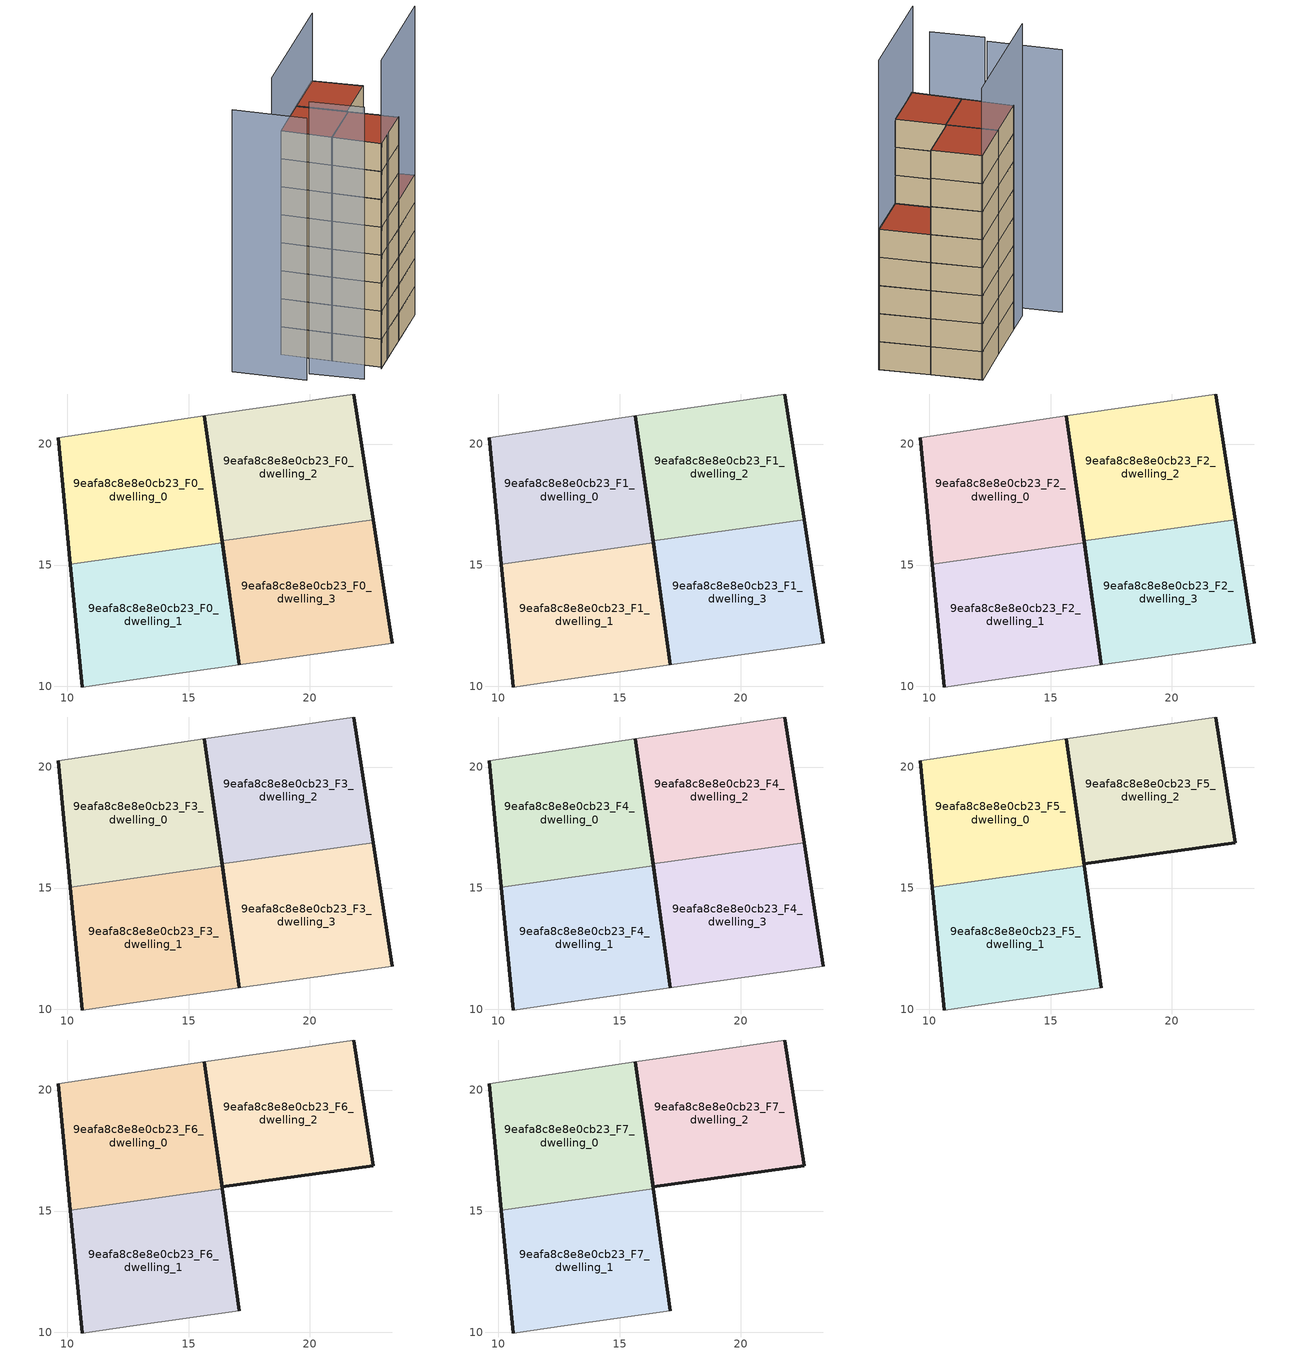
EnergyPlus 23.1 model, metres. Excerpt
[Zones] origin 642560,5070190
9eafa8c8e8e0cb23_F0_dwelling_0
 floor ground (EU_floor_Construction): 16.4,15.92 15.66,21.16 9.61,20.27 10.12,15.04 z0
 wall outside (EU_wall_Construction): 10.12,15.04 9.61,20.27 / 15.66,21.16 16.4,15.92 z0:3
 wall adiabatic (EU_wall_Construction): 9.61,20.27 15.66,21.16 z0:3
 wall to 9eafa8c8e8e0cb23_F0_dwelling_1 (EU_wall_Construction): 16.4,15.92 10.12,15.04 z0:3
9eafa8c8e8e0cb23_F0_dwelling_1
 floor ground (EU_floor_Construction): 17.1,10.88 16.4,15.92 10.12,15.04 10.61,9.96 12.71,10.26 z0
 wall outside (EU_wall_Construction): 16.4,15.92 17.1,10.88 / 10.61,9.96 10.12,15.04 z0:3
 wall adiabatic (EU_wall_Construction): 17.1,10.88 12.71,10.26 10.61,9.96 z0:3
9eafa8c8e8e0cb23_F0_dwelling_2
 floor ground (EU_floor_Construction): 22.63,16.88 21.82,22.07 15.66,21.16 16.38,16 z0
 wall outside (EU_wall_Construction): 16.38,16 15.66,21.16 / 21.82,22.07 22.63,16.88 z0:3
 wall adiabatic (EU_wall_Construction): 15.66,21.16 21.82,22.07 z0:3
 wall to 9eafa8c8e8e0cb23_F0_dwelling_3 (EU_wall_Construction): 22.63,16.88 16.38,16 z0:3
9eafa8c8e8e0cb23_F0_dwelling_3
 floor ground (EU_floor_Construction): 23.42,11.76 22.63,16.88 16.38,16 17.1,10.88 z0
 wall outside (EU_wall_Construction): 22.63,16.88 23.42,11.76 / 17.1,10.88 16.38,16 z0:3
 wall adiabatic (EU_wall_Construction): 23.42,11.76 17.1,10.88 z0:3
9eafa8c8e8e0cb23_F1_dwelling_0
 floor to 9eafa8c8e8e0cb23_F0_dwelling_0 (EU_floor_Construction): 16.4,15.92 15.66,21.16 9.61,20.27 10.12,15.04 z3
 wall outside (EU_wall_Construction): 10.12,15.04 9.61,20.27 / 15.66,21.16 16.4,15.92 z3:6
 wall adiabatic (EU_wall_Construction): 9.61,20.27 15.66,21.16 z3:6
 wall to 9eafa8c8e8e0cb23_F1_dwelling_1 (EU_wall_Construction): 16.4,15.92 10.12,15.04 z3:6
9eafa8c8e8e0cb23_F1_dwelling_1
 floor to 9eafa8c8e8e0cb23_F0_dwelling_1 (EU_floor_Construction): 17.1,10.88 16.4,15.92 10.12,15.04 10.61,9.96 12.71,10.26 z3
 wall outside (EU_wall_Construction): 16.4,15.92 17.1,10.88 / 10.61,9.96 10.12,15.04 z3:6
 wall adiabatic (EU_wall_Construction): 17.1,10.88 12.71,10.26 10.61,9.96 z3:6
9eafa8c8e8e0cb23_F1_dwelling_2
 floor to 9eafa8c8e8e0cb23_F0_dwelling_2 (EU_floor_Construction): 22.63,16.88 21.82,22.07 15.66,21.16 16.38,16 z3
 wall outside (EU_wall_Construction): 16.38,16 15.66,21.16 / 21.82,22.07 22.63,16.88 z3:6
 wall adiabatic (EU_wall_Construction): 15.66,21.16 21.82,22.07 z3:6
 wall to 9eafa8c8e8e0cb23_F1_dwelling_3 (EU_wall_Construction): 22.63,16.88 16.38,16 z3:6
9eafa8c8e8e0cb23_F1_dwelling_3
 floor to 9eafa8c8e8e0cb23_F0_dwelling_3 (EU_floor_Construction): 23.42,11.76 22.63,16.88 16.38,16 17.1,10.88 z3
 wall outside (EU_wall_Construction): 22.63,16.88 23.42,11.76 / 17.1,10.88 16.38,16 z3:6
 wall adiabatic (EU_wall_Construction): 23.42,11.76 17.1,10.88 z3:6
9eafa8c8e8e0cb23_F2_dwelling_0
 floor to 9eafa8c8e8e0cb23_F1_dwelling_0 (EU_floor_Construction): 16.4,15.92 15.66,21.16 9.61,20.27 10.12,15.04 z6
 wall outside (EU_wall_Construction): 10.12,15.04 9.61,20.27 / 15.66,21.16 16.4,15.92 z6:9
 wall adiabatic (EU_wall_Construction): 9.61,20.27 15.66,21.16 z6:9
 wall to 9eafa8c8e8e0cb23_F2_dwelling_1 (EU_wall_Construction): 16.4,15.92 10.12,15.04 z6:9
9eafa8c8e8e0cb23_F2_dwelling_1
 floor to 9eafa8c8e8e0cb23_F1_dwelling_1 (EU_floor_Construction): 17.1,10.88 16.4,15.92 10.12,15.04 10.61,9.96 12.71,10.26 z6
 wall outside (EU_wall_Construction): 16.4,15.92 17.1,10.88 / 10.61,9.96 10.12,15.04 z6:9
 wall adiabatic (EU_wall_Construction): 17.1,10.88 12.71,10.26 10.61,9.96 z6:9
9eafa8c8e8e0cb23_F2_dwelling_2
 floor to 9eafa8c8e8e0cb23_F1_dwelling_2 (EU_floor_Construction): 22.63,16.88 21.82,22.07 15.66,21.16 16.38,16 z6
 wall outside (EU_wall_Construction): 16.38,16 15.66,21.16 / 21.82,22.07 22.63,16.88 z6:9
 wall adiabatic (EU_wall_Construction): 15.66,21.16 21.82,22.07 z6:9
 wall to 9eafa8c8e8e0cb23_F2_dwelling_3 (EU_wall_Construction): 22.63,16.88 16.38,16 z6:9
9eafa8c8e8e0cb23_F2_dwelling_3
 floor to 9eafa8c8e8e0cb23_F1_dwelling_3 (EU_floor_Construction): 23.42,11.76 22.63,16.88 16.38,16 17.1,10.88 z6
 wall outside (EU_wall_Construction): 22.63,16.88 23.42,11.76 / 17.1,10.88 16.38,16 z6:9
 wall adiabatic (EU_wall_Construction): 23.42,11.76 17.1,10.88 z6:9
9eafa8c8e8e0cb23_F3_dwelling_0
 floor to 9eafa8c8e8e0cb23_F2_dwelling_0 (EU_floor_Construction): 16.4,15.92 15.66,21.16 9.61,20.27 10.12,15.04 z9
 wall outside (EU_wall_Construction): 10.12,15.04 9.61,20.27 / 15.66,21.16 16.4,15.92 z9:12
 wall adiabatic (EU_wall_Construction): 9.61,20.27 15.66,21.16 z9:12
 wall to 9eafa8c8e8e0cb23_F3_dwelling_1 (EU_wall_Construction): 16.4,15.92 10.12,15.04 z9:12
9eafa8c8e8e0cb23_F3_dwelling_1
 floor to 9eafa8c8e8e0cb23_F2_dwelling_1 (EU_floor_Construction): 17.1,10.88 16.4,15.92 10.12,15.04 10.61,9.96 12.71,10.26 z9
 wall outside (EU_wall_Construction): 16.4,15.92 17.1,10.88 / 10.61,9.96 10.12,15.04 z9:12
 wall adiabatic (EU_wall_Construction): 17.1,10.88 12.71,10.26 10.61,9.96 z9:12
9eafa8c8e8e0cb23_F3_dwelling_2
 floor to 9eafa8c8e8e0cb23_F2_dwelling_2 (EU_floor_Construction): 22.63,16.88 21.82,22.07 15.66,21.16 16.38,16 z9
 wall outside (EU_wall_Construction): 16.38,16 15.66,21.16 / 21.82,22.07 22.63,16.88 z9:12
 wall adiabatic (EU_wall_Construction): 15.66,21.16 21.82,22.07 z9:12
 wall to 9eafa8c8e8e0cb23_F3_dwelling_3 (EU_wall_Construction): 22.63,16.88 16.38,16 z9:12
9eafa8c8e8e0cb23_F3_dwelling_3
 floor to 9eafa8c8e8e0cb23_F2_dwelling_3 (EU_floor_Construction): 23.42,11.76 22.63,16.88 16.38,16 17.1,10.88 z9
 wall outside (EU_wall_Construction): 22.63,16.88 23.42,11.76 / 17.1,10.88 16.38,16 z9:12
 wall adiabatic (EU_wall_Construction): 23.42,11.76 17.1,10.88 z9:12
9eafa8c8e8e0cb23_F4_dwelling_0
 floor to 9eafa8c8e8e0cb23_F3_dwelling_0 (EU_floor_Construction): 16.4,15.92 15.66,21.16 9.61,20.27 10.12,15.04 z12
 wall outside (EU_wall_Construction): 10.12,15.04 9.61,20.27 / 15.66,21.16 16.4,15.92 z12:15
 wall adiabatic (EU_wall_Construction): 9.61,20.27 15.66,21.16 z12:15
 wall to 9eafa8c8e8e0cb23_F4_dwelling_1 (EU_wall_Construction): 16.4,15.92 10.12,15.04 z12:15
9eafa8c8e8e0cb23_F4_dwelling_1
 floor to 9eafa8c8e8e0cb23_F3_dwelling_1 (EU_floor_Construction): 17.1,10.88 16.4,15.92 10.12,15.04 10.61,9.96 12.71,10.26 z12
 wall outside (EU_wall_Construction): 16.4,15.92 17.1,10.88 / 10.61,9.96 10.12,15.04 z12:15
 wall adiabatic (EU_wall_Construction): 17.1,10.88 12.71,10.26 10.61,9.96 z12:15
9eafa8c8e8e0cb23_F4_dwelling_2
 floor to 9eafa8c8e8e0cb23_F3_dwelling_2 (EU_floor_Construction): 22.63,16.88 21.82,22.07 15.66,21.16 16.38,16 z12
 wall outside (EU_wall_Construction): 16.38,16 15.66,21.16 / 21.82,22.07 22.63,16.88 z12:15
 wall adiabatic (EU_wall_Construction): 15.66,21.16 21.82,22.07 z12:15
 wall to 9eafa8c8e8e0cb23_F4_dwelling_3 (EU_wall_Construction): 22.63,16.88 16.38,16 z12:15
9eafa8c8e8e0cb23_F4_dwelling_3
 floor to 9eafa8c8e8e0cb23_F3_dwelling_3 (EU_floor_Construction): 23.42,11.76 22.63,16.88 16.38,16 17.1,10.88 z12
 wall outside (EU_wall_Construction): 22.63,16.88 23.42,11.76 / 17.1,10.88 16.38,16 z12:15
 wall adiabatic (EU_wall_Construction): 23.42,11.76 17.1,10.88 z12:15
 roof outside (EU_roof_Construction): 22.63,16.88 23.42,11.76 17.1,10.88 16.38,16 z15
9eafa8c8e8e0cb23_F5_dwelling_0
 floor to 9eafa8c8e8e0cb23_F4_dwelling_0 (EU_floor_Construction): 16.4,15.92 15.66,21.16 9.61,20.27 10.12,15.04 z15
 wall outside (EU_wall_Construction): 10.12,15.04 9.61,20.27 / 15.66,21.16 16.4,15.92 z15:18
 wall adiabatic (EU_wall_Construction): 9.61,20.27 15.66,21.16 z15:18
 wall to 9eafa8c8e8e0cb23_F5_dwelling_1 (EU_wall_Construction): 16.4,15.92 10.12,15.04 z15:18
9eafa8c8e8e0cb23_F5_dwelling_1
 floor to 9eafa8c8e8e0cb23_F4_dwelling_1 (EU_floor_Construction): 17.1,10.88 16.4,15.92 10.12,15.04 10.61,9.96 12.71,10.26 z15
 wall outside (EU_wall_Construction): 16.4,15.92 17.1,10.88 / 10.61,9.96 10.12,15.04 z15:18
 wall adiabatic (EU_wall_Construction): 17.1,10.88 12.71,10.26 10.61,9.96 z15:18
9eafa8c8e8e0cb23_F5_dwelling_2
 floor to 9eafa8c8e8e0cb23_F4_dwelling_2 (EU_floor_Construction): 22.63,16.88 21.82,22.07 15.66,21.16 16.38,16 z15
 wall outside (EU_wall_Construction): 21.82,22.07 22.63,16.88 16.38,16 15.66,21.16 z15:18
 wall adiabatic (EU_wall_Construction): 15.66,21.16 21.82,22.07 z15:18
9eafa8c8e8e0cb23_F6_dwelling_0
 floor to 9eafa8c8e8e0cb23_F5_dwelling_0 (EU_floor_Construction): 16.4,15.92 15.66,21.16 9.61,20.27 10.12,15.04 z18
 wall outside (EU_wall_Construction): 10.12,15.04 9.61,20.27 / 15.66,21.16 16.4,15.92 z18:21
 wall adiabatic (EU_wall_Construction): 9.61,20.27 15.66,21.16 z18:21
 wall to 9eafa8c8e8e0cb23_F6_dwelling_1 (EU_wall_Construction): 16.4,15.92 10.12,15.04 z18:21
9eafa8c8e8e0cb23_F6_dwelling_1
 floor to 9eafa8c8e8e0cb23_F5_dwelling_1 (EU_floor_Construction): 17.1,10.88 16.4,15.92 10.12,15.04 10.61,9.96 12.71,10.26 z18
 wall outside (EU_wall_Construction): 16.4,15.92 17.1,10.88 / 10.61,9.96 10.12,15.04 z18:21
 wall adiabatic (EU_wall_Construction): 17.1,10.88 12.71,10.26 10.61,9.96 z18:21
9eafa8c8e8e0cb23_F6_dwelling_2
 floor to 9eafa8c8e8e0cb23_F5_dwelling_2 (EU_floor_Construction): 22.63,16.88 21.82,22.07 15.66,21.16 16.38,16 z18
 wall outside (EU_wall_Construction): 21.82,22.07 22.63,16.88 16.38,16 15.66,21.16 z18:21
 wall adiabatic (EU_wall_Construction): 15.66,21.16 21.82,22.07 z18:21
9eafa8c8e8e0cb23_F7_dwelling_0
 floor to 9eafa8c8e8e0cb23_F6_dwelling_0 (EU_floor_Construction): 16.4,15.92 15.66,21.16 9.61,20.27 10.12,15.04 z21
 wall outside (EU_wall_Construction): 10.12,15.04 9.61,20.27 / 15.66,21.16 16.4,15.92 z21:24
 wall adiabatic (EU_wall_Construction): 9.61,20.27 15.66,21.16 z21:24
 wall to 9eafa8c8e8e0cb23_F7_dwelling_1 (EU_wall_Construction): 16.4,15.92 10.12,15.04 z21:24
 roof outside (EU_roof_Construction): 15.66,21.16 16.4,15.92 10.12,15.04 9.61,20.27 z24
9eafa8c8e8e0cb23_F7_dwelling_1
 floor to 9eafa8c8e8e0cb23_F6_dwelling_1 (EU_floor_Construction): 17.1,10.88 16.4,15.92 10.12,15.04 10.61,9.96 12.71,10.26 z21
 wall outside (EU_wall_Construction): 16.4,15.92 17.1,10.88 / 10.61,9.96 10.12,15.04 z21:24
 wall adiabatic (EU_wall_Construction): 17.1,10.88 12.71,10.26 10.61,9.96 z21:24
 roof outside (EU_roof_Construction): 16.4,15.92 17.1,10.88 12.71,10.26 10.61,9.96 10.12,15.04 z24
9eafa8c8e8e0cb23_F7_dwelling_2
 floor to 9eafa8c8e8e0cb23_F6_dwelling_2 (EU_floor_Construction): 22.63,16.88 21.82,22.07 15.66,21.16 16.38,16 z21
 wall outside (EU_wall_Construction): 21.82,22.07 22.63,16.88 16.38,16 15.66,21.16 z21:24
 wall adiabatic (EU_wall_Construction): 15.66,21.16 21.82,22.07 z21:24
 roof outside (EU_roof_Construction): 21.82,22.07 22.63,16.88 16.38,16 15.66,21.16 z24
shading: 10.28,9.92 23.42,11.77 z0:33.1; 6.49,15.97 7.29,10.46 z0:29.2; 4.03,23.08 5.04,15.6 z0:28.1; 21.87,21.95 6.26,19.81 z0:31.2
[Building]
EU S2 Campaign: North Axis=0; Terrain=City; Solar Distribution=FullExterior
[Site:Location]
Lyon-Bron: Latitude=45.75; Longitude=5; Time Zone=1; Elevation=198
[SizingPeriod:WeatherFileDays]
AnnualSizingPeriod: Begin Month=1; Begin Day of Month=1; End Month=12; End Day of Month=31; Day of Week for Start Day=Monday; Use Weather File Daylight Saving Period=No; Use Weather File Rain and Snow Indicators=No
[MATERIAL]
EU_InternalMass_Material: Roughness=MediumRough; Thickness=0.1; Conductivity=1; Density=1800; Specific Heat=900; Thermal Absorptance=0.9; Solar Absorptance=0.7; Visible Absorptance=0.7
[MATERIAL:NOMASS] Roughness=MediumRough; Thermal Absorptance=0.9; Solar Absorptance=0.7; Visible Absorptance=0.7
Name | Thermal Resistance
EU_wall_NoMass | 0.776494
EU_roof_NoMass | 0.486893
EU_floor_NoMass | 0.421597
[CONSTRUCTION]
EU_wall_Construction: EU_wall_NoMass
EU_roof_Construction: EU_roof_NoMass
EU_floor_Construction: EU_floor_NoMass
EU_InternalMass_Construction: EU_InternalMass_Material
[ZONE] Type=1; Multiplier=1; Ceiling Height=autocalculate; Floor Area=autocalculate; Part of Total Floor Area=Yes
Name | Volume
9eafa8c8e8e0cb23_F0_dwelling_0 | 98.439
9eafa8c8e8e0cb23_F1_dwelling_0; 9eafa8c8e8e0cb23_F2_dwelling_0; 9eafa8c8e8e0cb23_F3_dwelling_0; 9eafa8c8e8e0cb23_F4_dwelling_0; 9eafa8c8e8e0cb23_F5_dwelling_0; 9eafa8c8e8e0cb23_F6_dwelling_0; 9eafa8c8e8e0cb23_F7_dwelling_0 | 98.4397
9eafa8c8e8e0cb23_F0_dwelling_1 | 98.4338
9eafa8c8e8e0cb23_F1_dwelling_1; 9eafa8c8e8e0cb23_F2_dwelling_1; 9eafa8c8e8e0cb23_F3_dwelling_1; 9eafa8c8e8e0cb23_F4_dwelling_1; 9eafa8c8e8e0cb23_F5_dwelling_1; 9eafa8c8e8e0cb23_F6_dwelling_1; 9eafa8c8e8e0cb23_F7_dwelling_1 | 98.4331
9eafa8c8e8e0cb23_F0_dwelling_2 | 98.4375
9eafa8c8e8e0cb23_F1_dwelling_2; 9eafa8c8e8e0cb23_F2_dwelling_2; 9eafa8c8e8e0cb23_F3_dwelling_2; 9eafa8c8e8e0cb23_F4_dwelling_2; 9eafa8c8e8e0cb23_F5_dwelling_2; 9eafa8c8e8e0cb23_F6_dwelling_2; 9eafa8c8e8e0cb23_F7_dwelling_2 | 98.436
9eafa8c8e8e0cb23_F0_dwelling_3 | 98.4404
9eafa8c8e8e0cb23_F1_dwelling_3; 9eafa8c8e8e0cb23_F2_dwelling_3; 9eafa8c8e8e0cb23_F3_dwelling_3; 9eafa8c8e8e0cb23_F4_dwelling_3 | 98.4419
[INTERNALMASS] Construction=EU_InternalMass_Construction
Name | Zone or ZoneList | Surface Area
9eafa8c8e8e0cb23_F0_dwelling_0_EU_InternalMass | 9eafa8c8e8e0cb23_F0_dwelling_0 | 32.8129
9eafa8c8e8e0cb23_F0_dwelling_1_EU_InternalMass | 9eafa8c8e8e0cb23_F0_dwelling_1 | 32.8109
9eafa8c8e8e0cb23_F0_dwelling_2_EU_InternalMass | 9eafa8c8e8e0cb23_F0_dwelling_2 | 32.8123
9eafa8c8e8e0cb23_F0_dwelling_3_EU_InternalMass | 9eafa8c8e8e0cb23_F0_dwelling_3 | 32.8138
9eafa8c8e8e0cb23_F1_dwelling_0_EU_InternalMass | 9eafa8c8e8e0cb23_F1_dwelling_0 | 32.8129
9eafa8c8e8e0cb23_F1_dwelling_1_EU_InternalMass | 9eafa8c8e8e0cb23_F1_dwelling_1 | 32.8109
9eafa8c8e8e0cb23_F1_dwelling_2_EU_InternalMass | 9eafa8c8e8e0cb23_F1_dwelling_2 | 32.8123
9eafa8c8e8e0cb23_F1_dwelling_3_EU_InternalMass | 9eafa8c8e8e0cb23_F1_dwelling_3 | 32.8138
9eafa8c8e8e0cb23_F2_dwelling_0_EU_InternalMass | 9eafa8c8e8e0cb23_F2_dwelling_0 | 32.8129
9eafa8c8e8e0cb23_F2_dwelling_1_EU_InternalMass | 9eafa8c8e8e0cb23_F2_dwelling_1 | 32.8109
9eafa8c8e8e0cb23_F2_dwelling_2_EU_InternalMass | 9eafa8c8e8e0cb23_F2_dwelling_2 | 32.8123
9eafa8c8e8e0cb23_F2_dwelling_3_EU_InternalMass | 9eafa8c8e8e0cb23_F2_dwelling_3 | 32.8138
9eafa8c8e8e0cb23_F3_dwelling_0_EU_InternalMass | 9eafa8c8e8e0cb23_F3_dwelling_0 | 32.8129
9eafa8c8e8e0cb23_F3_dwelling_1_EU_InternalMass | 9eafa8c8e8e0cb23_F3_dwelling_1 | 32.8109
9eafa8c8e8e0cb23_F3_dwelling_2_EU_InternalMass | 9eafa8c8e8e0cb23_F3_dwelling_2 | 32.8123
9eafa8c8e8e0cb23_F3_dwelling_3_EU_InternalMass | 9eafa8c8e8e0cb23_F3_dwelling_3 | 32.8138
9eafa8c8e8e0cb23_F4_dwelling_0_EU_InternalMass | 9eafa8c8e8e0cb23_F4_dwelling_0 | 32.8129
9eafa8c8e8e0cb23_F4_dwelling_1_EU_InternalMass | 9eafa8c8e8e0cb23_F4_dwelling_1 | 32.8109
9eafa8c8e8e0cb23_F4_dwelling_2_EU_InternalMass | 9eafa8c8e8e0cb23_F4_dwelling_2 | 32.8123
9eafa8c8e8e0cb23_F4_dwelling_3_EU_InternalMass | 9eafa8c8e8e0cb23_F4_dwelling_3 | 32.8138
9eafa8c8e8e0cb23_F5_dwelling_0_EU_InternalMass | 9eafa8c8e8e0cb23_F5_dwelling_0 | 43.7498
9eafa8c8e8e0cb23_F5_dwelling_1_EU_InternalMass | 9eafa8c8e8e0cb23_F5_dwelling_1 | 43.7541
9eafa8c8e8e0cb23_F5_dwelling_2_EU_InternalMass | 9eafa8c8e8e0cb23_F5_dwelling_2 | 43.7494
9eafa8c8e8e0cb23_F6_dwelling_0_EU_InternalMass | 9eafa8c8e8e0cb23_F6_dwelling_0 | 43.7498
9eafa8c8e8e0cb23_F6_dwelling_1_EU_InternalMass | 9eafa8c8e8e0cb23_F6_dwelling_1 | 43.7541
9eafa8c8e8e0cb23_F6_dwelling_2_EU_InternalMass | 9eafa8c8e8e0cb23_F6_dwelling_2 | 43.7494
9eafa8c8e8e0cb23_F7_dwelling_0_EU_InternalMass | 9eafa8c8e8e0cb23_F7_dwelling_0 | 43.7498
9eafa8c8e8e0cb23_F7_dwelling_1_EU_InternalMass | 9eafa8c8e8e0cb23_F7_dwelling_1 | 43.7541
9eafa8c8e8e0cb23_F7_dwelling_2_EU_InternalMass | 9eafa8c8e8e0cb23_F7_dwelling_2 | 43.7494
[OTHEREQUIPMENT] Fuel Type=Electricity; Design Level Calculation Method=Watts/Area; Power per Zone Floor Area=1; Fraction Latent=0; Fraction Radiant=0; Fraction Lost=0; Carbon Dioxide Generation Rate=0; EndUse Subcategory=EU_Step8_InternalGains
Name | Zone or ZoneList or Space or SpaceList | Schedule
EU_Step8_InternalGain_9eafa8c8e8e0cb23_F0_dwelling_0_f000 | 9eafa8c8e8e0cb23_F0_dwelling_0 | EU_Step8_GainSchedule_9eafa8c8e8e0cb23_F0_dwelling_0_f000
EU_Step8_InternalGain_9eafa8c8e8e0cb23_F0_dwelling_1_f000 | 9eafa8c8e8e0cb23_F0_dwelling_1 | EU_Step8_GainSchedule_9eafa8c8e8e0cb23_F0_dwelling_1_f000
EU_Step8_InternalGain_9eafa8c8e8e0cb23_F0_dwelling_2_f000 | 9eafa8c8e8e0cb23_F0_dwelling_2 | EU_Step8_GainSchedule_9eafa8c8e8e0cb23_F0_dwelling_2_f000
EU_Step8_InternalGain_9eafa8c8e8e0cb23_F0_dwelling_3_f000 | 9eafa8c8e8e0cb23_F0_dwelling_3 | EU_Step8_GainSchedule_9eafa8c8e8e0cb23_F0_dwelling_3_f000
EU_Step8_InternalGain_9eafa8c8e8e0cb23_F1_dwelling_0_f000 | 9eafa8c8e8e0cb23_F1_dwelling_0 | EU_Step8_GainSchedule_9eafa8c8e8e0cb23_F1_dwelling_0_f000
EU_Step8_InternalGain_9eafa8c8e8e0cb23_F1_dwelling_1_f000 | 9eafa8c8e8e0cb23_F1_dwelling_1 | EU_Step8_GainSchedule_9eafa8c8e8e0cb23_F1_dwelling_1_f000
EU_Step8_InternalGain_9eafa8c8e8e0cb23_F1_dwelling_2_f000 | 9eafa8c8e8e0cb23_F1_dwelling_2 | EU_Step8_GainSchedule_9eafa8c8e8e0cb23_F1_dwelling_2_f000
EU_Step8_InternalGain_9eafa8c8e8e0cb23_F1_dwelling_3_f000 | 9eafa8c8e8e0cb23_F1_dwelling_3 | EU_Step8_GainSchedule_9eafa8c8e8e0cb23_F1_dwelling_3_f000
EU_Step8_InternalGain_9eafa8c8e8e0cb23_F2_dwelling_0_f000 | 9eafa8c8e8e0cb23_F2_dwelling_0 | EU_Step8_GainSchedule_9eafa8c8e8e0cb23_F2_dwelling_0_f000
EU_Step8_InternalGain_9eafa8c8e8e0cb23_F2_dwelling_1_f000 | 9eafa8c8e8e0cb23_F2_dwelling_1 | EU_Step8_GainSchedule_9eafa8c8e8e0cb23_F2_dwelling_1_f000
EU_Step8_InternalGain_9eafa8c8e8e0cb23_F2_dwelling_2_f000 | 9eafa8c8e8e0cb23_F2_dwelling_2 | EU_Step8_GainSchedule_9eafa8c8e8e0cb23_F2_dwelling_2_f000
EU_Step8_InternalGain_9eafa8c8e8e0cb23_F2_dwelling_3_f000 | 9eafa8c8e8e0cb23_F2_dwelling_3 | EU_Step8_GainSchedule_9eafa8c8e8e0cb23_F2_dwelling_3_f000
EU_Step8_InternalGain_9eafa8c8e8e0cb23_F3_dwelling_0_f000 | 9eafa8c8e8e0cb23_F3_dwelling_0 | EU_Step8_GainSchedule_9eafa8c8e8e0cb23_F3_dwelling_0_f000
EU_Step8_InternalGain_9eafa8c8e8e0cb23_F3_dwelling_1_f000 | 9eafa8c8e8e0cb23_F3_dwelling_1 | EU_Step8_GainSchedule_9eafa8c8e8e0cb23_F3_dwelling_1_f000
EU_Step8_InternalGain_9eafa8c8e8e0cb23_F3_dwelling_2_f000 | 9eafa8c8e8e0cb23_F3_dwelling_2 | EU_Step8_GainSchedule_9eafa8c8e8e0cb23_F3_dwelling_2_f000
EU_Step8_InternalGain_9eafa8c8e8e0cb23_F3_dwelling_3_f000 | 9eafa8c8e8e0cb23_F3_dwelling_3 | EU_Step8_GainSchedule_9eafa8c8e8e0cb23_F3_dwelling_3_f000
EU_Step8_InternalGain_9eafa8c8e8e0cb23_F4_dwelling_0_f000 | 9eafa8c8e8e0cb23_F4_dwelling_0 | EU_Step8_GainSchedule_9eafa8c8e8e0cb23_F4_dwelling_0_f000
EU_Step8_InternalGain_9eafa8c8e8e0cb23_F4_dwelling_1_f000 | 9eafa8c8e8e0cb23_F4_dwelling_1 | EU_Step8_GainSchedule_9eafa8c8e8e0cb23_F4_dwelling_1_f000
EU_Step8_InternalGain_9eafa8c8e8e0cb23_F4_dwelling_2_f000 | 9eafa8c8e8e0cb23_F4_dwelling_2 | EU_Step8_GainSchedule_9eafa8c8e8e0cb23_F4_dwelling_2_f000
EU_Step8_InternalGain_9eafa8c8e8e0cb23_F4_dwelling_3_f000 | 9eafa8c8e8e0cb23_F4_dwelling_3 | EU_Step8_GainSchedule_9eafa8c8e8e0cb23_F4_dwelling_3_f000
EU_Step8_InternalGain_9eafa8c8e8e0cb23_F5_dwelling_0_f000 | 9eafa8c8e8e0cb23_F5_dwelling_0 | EU_Step8_GainSchedule_9eafa8c8e8e0cb23_F5_dwelling_0_f000
EU_Step8_InternalGain_9eafa8c8e8e0cb23_F5_dwelling_1_f000 | 9eafa8c8e8e0cb23_F5_dwelling_1 | EU_Step8_GainSchedule_9eafa8c8e8e0cb23_F5_dwelling_1_f000
EU_Step8_InternalGain_9eafa8c8e8e0cb23_F5_dwelling_2_f000 | 9eafa8c8e8e0cb23_F5_dwelling_2 | EU_Step8_GainSchedule_9eafa8c8e8e0cb23_F5_dwelling_2_f000
EU_Step8_InternalGain_9eafa8c8e8e0cb23_F6_dwelling_0_f000 | 9eafa8c8e8e0cb23_F6_dwelling_0 | EU_Step8_GainSchedule_9eafa8c8e8e0cb23_F6_dwelling_0_f000
EU_Step8_InternalGain_9eafa8c8e8e0cb23_F6_dwelling_1_f000 | 9eafa8c8e8e0cb23_F6_dwelling_1 | EU_Step8_GainSchedule_9eafa8c8e8e0cb23_F6_dwelling_1_f000
EU_Step8_InternalGain_9eafa8c8e8e0cb23_F6_dwelling_2_f000 | 9eafa8c8e8e0cb23_F6_dwelling_2 | EU_Step8_GainSchedule_9eafa8c8e8e0cb23_F6_dwelling_2_f000
EU_Step8_InternalGain_9eafa8c8e8e0cb23_F7_dwelling_0_f000 | 9eafa8c8e8e0cb23_F7_dwelling_0 | EU_Step8_GainSchedule_9eafa8c8e8e0cb23_F7_dwelling_0_f000
EU_Step8_InternalGain_9eafa8c8e8e0cb23_F7_dwelling_1_f000 | 9eafa8c8e8e0cb23_F7_dwelling_1 | EU_Step8_GainSchedule_9eafa8c8e8e0cb23_F7_dwelling_1_f000
EU_Step8_InternalGain_9eafa8c8e8e0cb23_F7_dwelling_2_f000 | 9eafa8c8e8e0cb23_F7_dwelling_2 | EU_Step8_GainSchedule_9eafa8c8e8e0cb23_F7_dwelling_2_f000
[ZONEVENTILATION:DESIGNFLOWRATE] Schedule=EU_AlwaysOn; Design Flow Rate Calculation Method=AirChanges/Hour; Air Changes per Hour=0.693814; Ventilation Type=Natural; Fan Pressure Rise=0; Fan Total Efficiency=1; Constant Term Coefficient=1; Temperature Term Coefficient=0; Velocity Term Coefficient=0; Velocity Squared Term Coefficient=0; Minimum Indoor Temperature=-100; Maximum Indoor Temperature=100; Delta Temperature=-100; Minimum Outdoor Temperature=-100; Maximum Outdoor Temperature=100; Maximum Wind Speed=40
Name | Zone or ZoneList or Space or SpaceList
EU_ConstantAir_9eafa8c8e8e0cb23_F0_dwelling_0 | 9eafa8c8e8e0cb23_F0_dwelling_0
EU_ConstantAir_9eafa8c8e8e0cb23_F0_dwelling_1 | 9eafa8c8e8e0cb23_F0_dwelling_1
EU_ConstantAir_9eafa8c8e8e0cb23_F0_dwelling_2 | 9eafa8c8e8e0cb23_F0_dwelling_2
EU_ConstantAir_9eafa8c8e8e0cb23_F0_dwelling_3 | 9eafa8c8e8e0cb23_F0_dwelling_3
EU_ConstantAir_9eafa8c8e8e0cb23_F1_dwelling_0 | 9eafa8c8e8e0cb23_F1_dwelling_0
EU_ConstantAir_9eafa8c8e8e0cb23_F1_dwelling_1 | 9eafa8c8e8e0cb23_F1_dwelling_1
EU_ConstantAir_9eafa8c8e8e0cb23_F1_dwelling_2 | 9eafa8c8e8e0cb23_F1_dwelling_2
EU_ConstantAir_9eafa8c8e8e0cb23_F1_dwelling_3 | 9eafa8c8e8e0cb23_F1_dwelling_3
EU_ConstantAir_9eafa8c8e8e0cb23_F2_dwelling_0 | 9eafa8c8e8e0cb23_F2_dwelling_0
EU_ConstantAir_9eafa8c8e8e0cb23_F2_dwelling_1 | 9eafa8c8e8e0cb23_F2_dwelling_1
EU_ConstantAir_9eafa8c8e8e0cb23_F2_dwelling_2 | 9eafa8c8e8e0cb23_F2_dwelling_2
EU_ConstantAir_9eafa8c8e8e0cb23_F2_dwelling_3 | 9eafa8c8e8e0cb23_F2_dwelling_3
EU_ConstantAir_9eafa8c8e8e0cb23_F3_dwelling_0 | 9eafa8c8e8e0cb23_F3_dwelling_0
EU_ConstantAir_9eafa8c8e8e0cb23_F3_dwelling_1 | 9eafa8c8e8e0cb23_F3_dwelling_1
EU_ConstantAir_9eafa8c8e8e0cb23_F3_dwelling_2 | 9eafa8c8e8e0cb23_F3_dwelling_2
EU_ConstantAir_9eafa8c8e8e0cb23_F3_dwelling_3 | 9eafa8c8e8e0cb23_F3_dwelling_3
EU_ConstantAir_9eafa8c8e8e0cb23_F4_dwelling_0 | 9eafa8c8e8e0cb23_F4_dwelling_0
EU_ConstantAir_9eafa8c8e8e0cb23_F4_dwelling_1 | 9eafa8c8e8e0cb23_F4_dwelling_1
EU_ConstantAir_9eafa8c8e8e0cb23_F4_dwelling_2 | 9eafa8c8e8e0cb23_F4_dwelling_2
EU_ConstantAir_9eafa8c8e8e0cb23_F4_dwelling_3 | 9eafa8c8e8e0cb23_F4_dwelling_3
EU_ConstantAir_9eafa8c8e8e0cb23_F5_dwelling_0 | 9eafa8c8e8e0cb23_F5_dwelling_0
EU_ConstantAir_9eafa8c8e8e0cb23_F5_dwelling_1 | 9eafa8c8e8e0cb23_F5_dwelling_1
EU_ConstantAir_9eafa8c8e8e0cb23_F5_dwelling_2 | 9eafa8c8e8e0cb23_F5_dwelling_2
EU_ConstantAir_9eafa8c8e8e0cb23_F6_dwelling_0 | 9eafa8c8e8e0cb23_F6_dwelling_0
EU_ConstantAir_9eafa8c8e8e0cb23_F6_dwelling_1 | 9eafa8c8e8e0cb23_F6_dwelling_1
EU_ConstantAir_9eafa8c8e8e0cb23_F6_dwelling_2 | 9eafa8c8e8e0cb23_F6_dwelling_2
EU_ConstantAir_9eafa8c8e8e0cb23_F7_dwelling_0 | 9eafa8c8e8e0cb23_F7_dwelling_0
EU_ConstantAir_9eafa8c8e8e0cb23_F7_dwelling_1 | 9eafa8c8e8e0cb23_F7_dwelling_1
EU_ConstantAir_9eafa8c8e8e0cb23_F7_dwelling_2 | 9eafa8c8e8e0cb23_F7_dwelling_2
[HVACTEMPLATE:THERMOSTAT] Constant Heating Setpoint=20; Constant Cooling Setpoint=50
EU_HeatOnly_9eafa8c8e8e0cb23_F0_dwelling_0; EU_HeatOnly_9eafa8c8e8e0cb23_F0_dwelling_1; EU_HeatOnly_9eafa8c8e8e0cb23_F0_dwelling_2; EU_HeatOnly_9eafa8c8e8e0cb23_F0_dwelling_3; EU_HeatOnly_9eafa8c8e8e0cb23_F1_dwelling_0; EU_HeatOnly_9eafa8c8e8e0cb23_F1_dwelling_1; EU_HeatOnly_9eafa8c8e8e0cb23_F1_dwelling_2; EU_HeatOnly_9eafa8c8e8e0cb23_F1_dwelling_3; EU_HeatOnly_9eafa8c8e8e0cb23_F2_dwelling_0; EU_HeatOnly_9eafa8c8e8e0cb23_F2_dwelling_1; EU_HeatOnly_9eafa8c8e8e0cb23_F2_dwelling_2; EU_HeatOnly_9eafa8c8e8e0cb23_F2_dwelling_3; EU_HeatOnly_9eafa8c8e8e0cb23_F3_dwelling_0; EU_HeatOnly_9eafa8c8e8e0cb23_F3_dwelling_1; EU_HeatOnly_9eafa8c8e8e0cb23_F3_dwelling_2; EU_HeatOnly_9eafa8c8e8e0cb23_F3_dwelling_3; EU_HeatOnly_9eafa8c8e8e0cb23_F4_dwelling_0; EU_HeatOnly_9eafa8c8e8e0cb23_F4_dwelling_1; EU_HeatOnly_9eafa8c8e8e0cb23_F4_dwelling_2; EU_HeatOnly_9eafa8c8e8e0cb23_F4_dwelling_3; EU_HeatOnly_9eafa8c8e8e0cb23_F5_dwelling_0; EU_HeatOnly_9eafa8c8e8e0cb23_F5_dwelling_1; EU_HeatOnly_9eafa8c8e8e0cb23_F5_dwelling_2; EU_HeatOnly_9eafa8c8e8e0cb23_F6_dwelling_0; EU_HeatOnly_9eafa8c8e8e0cb23_F6_dwelling_1; EU_HeatOnly_9eafa8c8e8e0cb23_F6_dwelling_2; EU_HeatOnly_9eafa8c8e8e0cb23_F7_dwelling_0; EU_HeatOnly_9eafa8c8e8e0cb23_F7_dwelling_1; EU_HeatOnly_9eafa8c8e8e0cb23_F7_dwelling_2
[HVACTEMPLATE:ZONE:IDEALLOADSAIRSYSTEM] System Availability Schedule=EU_AlwaysOn; Maximum Heating Supply Air Temperature=50; Minimum Cooling Supply Air Temperature=13; Maximum Heating Supply Air Humidity Ratio=0.0156; Minimum Cooling Supply Air Humidity Ratio=0.0077; Heating Limit=NoLimit; Cooling Limit=NoLimit; Heating Availability Schedule=EU_AlwaysOn; Cooling Availability Schedule=EU_CoolingOff; Dehumidification Control Type=ConstantSensibleHeatRatio; Cooling Sensible Heat Ratio=0.7; Dehumidification Setpoint=60; Humidification Control Type=None; Humidification Setpoint=30; Outdoor Air Method=None; Outdoor Air Flow Rate per Person=0.00944; Outdoor Air Flow Rate per Zone Floor Area=0; Outdoor Air Flow Rate per Zone=0; Demand Controlled Ventilation Type=None; Outdoor Air Economizer Type=NoEconomizer; Heat Recovery Type=None; Sensible Heat Recovery Effectiveness=0.7; Latent Heat Recovery Effectiveness=0.65
Name | Template Thermostat
9eafa8c8e8e0cb23_F0_dwelling_0 | EU_HeatOnly_9eafa8c8e8e0cb23_F0_dwelling_0
9eafa8c8e8e0cb23_F0_dwelling_1 | EU_HeatOnly_9eafa8c8e8e0cb23_F0_dwelling_1
9eafa8c8e8e0cb23_F0_dwelling_2 | EU_HeatOnly_9eafa8c8e8e0cb23_F0_dwelling_2
9eafa8c8e8e0cb23_F0_dwelling_3 | EU_HeatOnly_9eafa8c8e8e0cb23_F0_dwelling_3
9eafa8c8e8e0cb23_F1_dwelling_0 | EU_HeatOnly_9eafa8c8e8e0cb23_F1_dwelling_0
9eafa8c8e8e0cb23_F1_dwelling_1 | EU_HeatOnly_9eafa8c8e8e0cb23_F1_dwelling_1
9eafa8c8e8e0cb23_F1_dwelling_2 | EU_HeatOnly_9eafa8c8e8e0cb23_F1_dwelling_2
9eafa8c8e8e0cb23_F1_dwelling_3 | EU_HeatOnly_9eafa8c8e8e0cb23_F1_dwelling_3
9eafa8c8e8e0cb23_F2_dwelling_0 | EU_HeatOnly_9eafa8c8e8e0cb23_F2_dwelling_0
9eafa8c8e8e0cb23_F2_dwelling_1 | EU_HeatOnly_9eafa8c8e8e0cb23_F2_dwelling_1
9eafa8c8e8e0cb23_F2_dwelling_2 | EU_HeatOnly_9eafa8c8e8e0cb23_F2_dwelling_2
9eafa8c8e8e0cb23_F2_dwelling_3 | EU_HeatOnly_9eafa8c8e8e0cb23_F2_dwelling_3
9eafa8c8e8e0cb23_F3_dwelling_0 | EU_HeatOnly_9eafa8c8e8e0cb23_F3_dwelling_0
9eafa8c8e8e0cb23_F3_dwelling_1 | EU_HeatOnly_9eafa8c8e8e0cb23_F3_dwelling_1
9eafa8c8e8e0cb23_F3_dwelling_2 | EU_HeatOnly_9eafa8c8e8e0cb23_F3_dwelling_2
9eafa8c8e8e0cb23_F3_dwelling_3 | EU_HeatOnly_9eafa8c8e8e0cb23_F3_dwelling_3
9eafa8c8e8e0cb23_F4_dwelling_0 | EU_HeatOnly_9eafa8c8e8e0cb23_F4_dwelling_0
9eafa8c8e8e0cb23_F4_dwelling_1 | EU_HeatOnly_9eafa8c8e8e0cb23_F4_dwelling_1
9eafa8c8e8e0cb23_F4_dwelling_2 | EU_HeatOnly_9eafa8c8e8e0cb23_F4_dwelling_2
9eafa8c8e8e0cb23_F4_dwelling_3 | EU_HeatOnly_9eafa8c8e8e0cb23_F4_dwelling_3
9eafa8c8e8e0cb23_F5_dwelling_0 | EU_HeatOnly_9eafa8c8e8e0cb23_F5_dwelling_0
9eafa8c8e8e0cb23_F5_dwelling_1 | EU_HeatOnly_9eafa8c8e8e0cb23_F5_dwelling_1
9eafa8c8e8e0cb23_F5_dwelling_2 | EU_HeatOnly_9eafa8c8e8e0cb23_F5_dwelling_2
9eafa8c8e8e0cb23_F6_dwelling_0 | EU_HeatOnly_9eafa8c8e8e0cb23_F6_dwelling_0
9eafa8c8e8e0cb23_F6_dwelling_1 | EU_HeatOnly_9eafa8c8e8e0cb23_F6_dwelling_1
9eafa8c8e8e0cb23_F6_dwelling_2 | EU_HeatOnly_9eafa8c8e8e0cb23_F6_dwelling_2
9eafa8c8e8e0cb23_F7_dwelling_0 | EU_HeatOnly_9eafa8c8e8e0cb23_F7_dwelling_0
9eafa8c8e8e0cb23_F7_dwelling_1 | EU_HeatOnly_9eafa8c8e8e0cb23_F7_dwelling_1
9eafa8c8e8e0cb23_F7_dwelling_2 | EU_HeatOnly_9eafa8c8e8e0cb23_F7_dwelling_2
[SIZING:ZONE] Zone Cooling Design Supply Air Temperature Input Method=SupplyAirTemperature; Zone Cooling Design Supply Air Temperature=13; Zone Heating Design Supply Air Temperature Input Method=SupplyAirTemperature; Zone Heating Design Supply Air Temperature=50; Zone Cooling Design Supply Air Humidity Ratio=0.008; Zone Heating Design Supply Air Humidity Ratio=0.008; Cooling Design Air Flow Method=DesignDay; Cooling Design Air Flow Rate=0; Cooling Minimum Air Flow per Zone Floor Area=0.000762; Cooling Minimum Air Flow=0; Cooling Minimum Air Flow Fraction=0.2; Heating Design Air Flow Method=DesignDay; Heating Design Air Flow Rate=0; Heating Maximum Air Flow per Zone Floor Area=0.002032; Heating Maximum Air Flow=0.141576; Heating Maximum Air Flow Fraction=0.3; Account for Dedicated Outdoor Air System=No; Dedicated Outdoor Air System Control Strategy=NeutralSupplyAir; Dedicated Outdoor Air Low Setpoint Temperature for Design=autosize; Dedicated Outdoor Air High Setpoint Temperature for Design=autosize; Zone Load Sizing Method=Sensible Load Only No Latent Load; Zone Latent Cooling Design Supply Air Humidity Ratio Input Method=HumidityRatioDifference; Zone Cooling Design Supply Air Humidity Ratio Difference=0.005; Zone Latent Heating Design Supply Air Humidity Ratio Input Method=HumidityRatioDifference; Zone Humidification Design Supply Air Humidity Ratio Difference=0.005
9eafa8c8e8e0cb23_F0_dwelling_0; 9eafa8c8e8e0cb23_F0_dwelling_1; 9eafa8c8e8e0cb23_F0_dwelling_2; 9eafa8c8e8e0cb23_F0_dwelling_3; 9eafa8c8e8e0cb23_F1_dwelling_0; 9eafa8c8e8e0cb23_F1_dwelling_1; 9eafa8c8e8e0cb23_F1_dwelling_2; 9eafa8c8e8e0cb23_F1_dwelling_3; 9eafa8c8e8e0cb23_F2_dwelling_0; 9eafa8c8e8e0cb23_F2_dwelling_1; 9eafa8c8e8e0cb23_F2_dwelling_2; 9eafa8c8e8e0cb23_F2_dwelling_3; 9eafa8c8e8e0cb23_F3_dwelling_0; 9eafa8c8e8e0cb23_F3_dwelling_1; 9eafa8c8e8e0cb23_F3_dwelling_2; 9eafa8c8e8e0cb23_F3_dwelling_3; 9eafa8c8e8e0cb23_F4_dwelling_0; 9eafa8c8e8e0cb23_F4_dwelling_1; 9eafa8c8e8e0cb23_F4_dwelling_2; 9eafa8c8e8e0cb23_F4_dwelling_3; 9eafa8c8e8e0cb23_F5_dwelling_0; 9eafa8c8e8e0cb23_F5_dwelling_1; 9eafa8c8e8e0cb23_F5_dwelling_2; 9eafa8c8e8e0cb23_F6_dwelling_0; 9eafa8c8e8e0cb23_F6_dwelling_1; 9eafa8c8e8e0cb23_F6_dwelling_2; 9eafa8c8e8e0cb23_F7_dwelling_0; 9eafa8c8e8e0cb23_F7_dwelling_1; 9eafa8c8e8e0cb23_F7_dwelling_2
[SCHEDULE:CONSTANT]
Name | Hourly Value
EU_AlwaysOn | 1
EU_CoolingOff | 0
[SCHEDULE:FILE] Column Number=1; Rows to Skip at Top=0; Number of Hours of Data=8760; Column Separator=Comma; Interpolate to Timestep=No; Minutes per Item=60; Adjust Schedule for Daylight Savings=Yes
Name | File
EU_Step8_GainSchedule_9eafa8c8e8e0cb23_F0_dwelling_0_f000 | ../../schedules/9eafa8c8e8e0cb23/9eafa8c8e8e0cb23_F0_dwelling_0_f000_gain.csv
EU_Step8_GainSchedule_9eafa8c8e8e0cb23_F0_dwelling_1_f000 | ../../schedules/9eafa8c8e8e0cb23/9eafa8c8e8e0cb23_F0_dwelling_1_f000_gain.csv
EU_Step8_GainSchedule_9eafa8c8e8e0cb23_F0_dwelling_2_f000 | ../../schedules/9eafa8c8e8e0cb23/9eafa8c8e8e0cb23_F0_dwelling_2_f000_gain.csv
EU_Step8_GainSchedule_9eafa8c8e8e0cb23_F0_dwelling_3_f000 | ../../schedules/9eafa8c8e8e0cb23/9eafa8c8e8e0cb23_F0_dwelling_3_f000_gain.csv
EU_Step8_GainSchedule_9eafa8c8e8e0cb23_F1_dwelling_0_f000 | ../../schedules/9eafa8c8e8e0cb23/9eafa8c8e8e0cb23_F1_dwelling_0_f000_gain.csv
EU_Step8_GainSchedule_9eafa8c8e8e0cb23_F1_dwelling_1_f000 | ../../schedules/9eafa8c8e8e0cb23/9eafa8c8e8e0cb23_F1_dwelling_1_f000_gain.csv
EU_Step8_GainSchedule_9eafa8c8e8e0cb23_F1_dwelling_2_f000 | ../../schedules/9eafa8c8e8e0cb23/9eafa8c8e8e0cb23_F1_dwelling_2_f000_gain.csv
EU_Step8_GainSchedule_9eafa8c8e8e0cb23_F1_dwelling_3_f000 | ../../schedules/9eafa8c8e8e0cb23/9eafa8c8e8e0cb23_F1_dwelling_3_f000_gain.csv
EU_Step8_GainSchedule_9eafa8c8e8e0cb23_F2_dwelling_0_f000 | ../../schedules/9eafa8c8e8e0cb23/9eafa8c8e8e0cb23_F2_dwelling_0_f000_gain.csv
EU_Step8_GainSchedule_9eafa8c8e8e0cb23_F2_dwelling_1_f000 | ../../schedules/9eafa8c8e8e0cb23/9eafa8c8e8e0cb23_F2_dwelling_1_f000_gain.csv
EU_Step8_GainSchedule_9eafa8c8e8e0cb23_F2_dwelling_2_f000 | ../../schedules/9eafa8c8e8e0cb23/9eafa8c8e8e0cb23_F2_dwelling_2_f000_gain.csv
EU_Step8_GainSchedule_9eafa8c8e8e0cb23_F2_dwelling_3_f000 | ../../schedules/9eafa8c8e8e0cb23/9eafa8c8e8e0cb23_F2_dwelling_3_f000_gain.csv
EU_Step8_GainSchedule_9eafa8c8e8e0cb23_F3_dwelling_0_f000 | ../../schedules/9eafa8c8e8e0cb23/9eafa8c8e8e0cb23_F3_dwelling_0_f000_gain.csv
EU_Step8_GainSchedule_9eafa8c8e8e0cb23_F3_dwelling_1_f000 | ../../schedules/9eafa8c8e8e0cb23/9eafa8c8e8e0cb23_F3_dwelling_1_f000_gain.csv
EU_Step8_GainSchedule_9eafa8c8e8e0cb23_F3_dwelling_2_f000 | ../../schedules/9eafa8c8e8e0cb23/9eafa8c8e8e0cb23_F3_dwelling_2_f000_gain.csv
EU_Step8_GainSchedule_9eafa8c8e8e0cb23_F3_dwelling_3_f000 | ../../schedules/9eafa8c8e8e0cb23/9eafa8c8e8e0cb23_F3_dwelling_3_f000_gain.csv
EU_Step8_GainSchedule_9eafa8c8e8e0cb23_F4_dwelling_0_f000 | ../../schedules/9eafa8c8e8e0cb23/9eafa8c8e8e0cb23_F4_dwelling_0_f000_gain.csv
EU_Step8_GainSchedule_9eafa8c8e8e0cb23_F4_dwelling_1_f000 | ../../schedules/9eafa8c8e8e0cb23/9eafa8c8e8e0cb23_F4_dwelling_1_f000_gain.csv
EU_Step8_GainSchedule_9eafa8c8e8e0cb23_F4_dwelling_2_f000 | ../../schedules/9eafa8c8e8e0cb23/9eafa8c8e8e0cb23_F4_dwelling_2_f000_gain.csv
EU_Step8_GainSchedule_9eafa8c8e8e0cb23_F4_dwelling_3_f000 | ../../schedules/9eafa8c8e8e0cb23/9eafa8c8e8e0cb23_F4_dwelling_3_f000_gain.csv
EU_Step8_GainSchedule_9eafa8c8e8e0cb23_F5_dwelling_0_f000 | ../../schedules/9eafa8c8e8e0cb23/9eafa8c8e8e0cb23_F5_dwelling_0_f000_gain.csv
EU_Step8_GainSchedule_9eafa8c8e8e0cb23_F5_dwelling_1_f000 | ../../schedules/9eafa8c8e8e0cb23/9eafa8c8e8e0cb23_F5_dwelling_1_f000_gain.csv
EU_Step8_GainSchedule_9eafa8c8e8e0cb23_F5_dwelling_2_f000 | ../../schedules/9eafa8c8e8e0cb23/9eafa8c8e8e0cb23_F5_dwelling_2_f000_gain.csv
EU_Step8_GainSchedule_9eafa8c8e8e0cb23_F6_dwelling_0_f000 | ../../schedules/9eafa8c8e8e0cb23/9eafa8c8e8e0cb23_F6_dwelling_0_f000_gain.csv
EU_Step8_GainSchedule_9eafa8c8e8e0cb23_F6_dwelling_1_f000 | ../../schedules/9eafa8c8e8e0cb23/9eafa8c8e8e0cb23_F6_dwelling_1_f000_gain.csv
EU_Step8_GainSchedule_9eafa8c8e8e0cb23_F6_dwelling_2_f000 | ../../schedules/9eafa8c8e8e0cb23/9eafa8c8e8e0cb23_F6_dwelling_2_f000_gain.csv
EU_Step8_GainSchedule_9eafa8c8e8e0cb23_F7_dwelling_0_f000 | ../../schedules/9eafa8c8e8e0cb23/9eafa8c8e8e0cb23_F7_dwelling_0_f000_gain.csv
EU_Step8_GainSchedule_9eafa8c8e8e0cb23_F7_dwelling_1_f000 | ../../schedules/9eafa8c8e8e0cb23/9eafa8c8e8e0cb23_F7_dwelling_1_f000_gain.csv
EU_Step8_GainSchedule_9eafa8c8e8e0cb23_F7_dwelling_2_f000 | ../../schedules/9eafa8c8e8e0cb23/9eafa8c8e8e0cb23_F7_dwelling_2_f000_gain.csv
